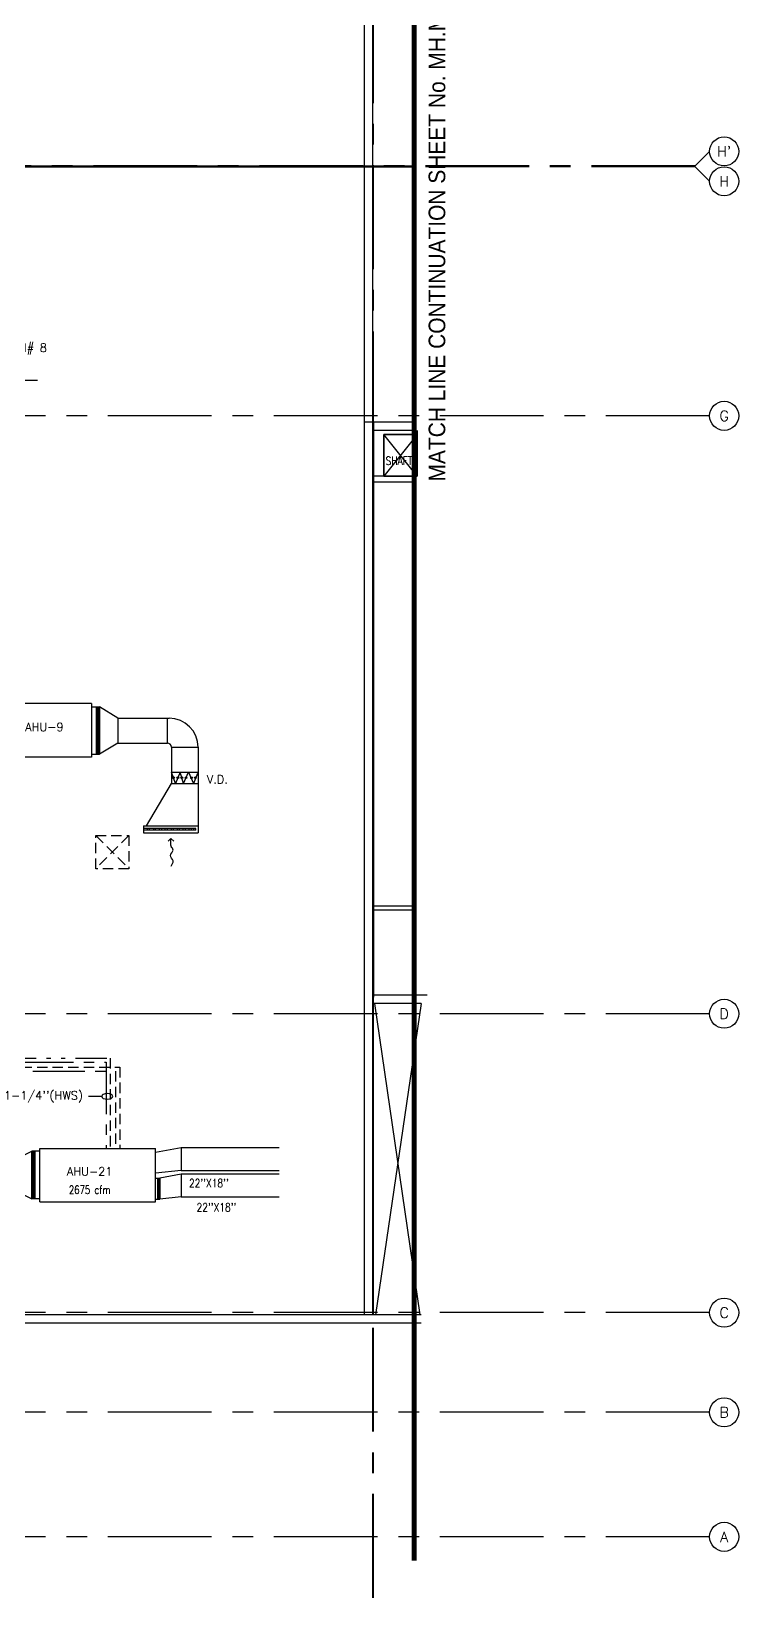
# Model space of a CAD drawing. Extents: x 88808.2 to 88901.9, y 39921.6 to 40000.1.
# Drawn here: x 88884.82 to 88901.86, y 39921.62 to 39959.34 of the extents above; entities that cross this region are included whole.
import ezdxf
from ezdxf.enums import TextEntityAlignment as Align

# ---------------------------------------------------------------- set-up
doc = ezdxf.new("R2010")
doc.units = 0
doc.header["$MEASUREMENT"] = 0
for name, pattern in [('2DASHES', [1.7, 0.75, -0.25, 0.1, -0.25, 0.1, -0.25]), ('CENTER', [2, 1.25, -0.25, 0.25, -0.25]), ('CENTER2', [1.125, 0.75, -0.125, 0.125, -0.125]), ('CENTERX2', [4, 2.5, -0.5, 0.5, -0.5]), ('HIDDEN', [0.375, 0.25, -0.125]), ('PHANTOM', [2.5, 1.25, -0.25, 0.25, -0.25, 0.25, -0.25])]:
    doc.linetypes.add(name, pattern=pattern)
for name, color, linetype in [('AX-CR', 7, 'CONTINUOUS'), ('AX-TXT', 6, 'CONTINUOUS'), ('AXES', 11, 'CENTERX2'), ('DOOR', 11, 'CONTINUOUS'), ('DOOR-NO', 5, 'CONTINUOUS'), ('DUCT', 6, 'CONTINUOUS'), ('EJ', 11, 'CONTINUOUS'), ('ELEV', 2, 'CONTINUOUS'), ('M-TEXT', 2, 'CONTINUOUS'), ('RM-NAME', 2, 'CONTINUOUS'), ('ROOF', 11, 'CONTINUOUS'), ('SAD', 6, 'CONTINUOUS'), ('SHAFT', 11, 'CONTINUOUS'), ('TXT1', 2, 'CONTINUOUS')]:
    doc.layers.add(name, color=color, linetype=linetype)
doc.styles.add('ROMANS', font='ROMANS.shx')
doc.styles.add('STYLE1', font='romanc.shx', dxfattribs={"height": 200})
doc.styles.add('TTXT', font='ARIAL.TTF', dxfattribs={"width": 0.6})

# ---------------------------------------------------------------- blocks, each defined once
blk = doc.blocks.new('AXR')
at = {"layer": 'AX-CR'}
blk.add_circle((350, 0), 350, dxfattribs=at)
at = {"layer": 'AX-TXT', "style": 'ROMANS'}
blk.add_attdef('AX', text='', height=250, dxfattribs=at).set_placement((350, 0), align=Align.MIDDLE)

msp = doc.modelspace()

# ---------------------------------------------------------------- hatches: boundary and pattern name
at = {"layer": 'DOOR-NO'}
h = msp.add_hatch(dxfattribs=at)
h.set_pattern_fill('ANSI37', color=11, scale=100, angle=180, style=0)
h.set_pattern_definition([(315, (88893.408154, 40090.886543), (-0.0088388347, -0.0088388348), []), (225, (88893.408154, 40090.886543), (-0.0088388347, 0.0088388348), [])])
h.paths.add_polyline_path([(88887.863, 39931.72), (88887.913, 39931.72), (88887.913, 39931.214), (88887.863, 39931.214)])

# ---------------------------------------------------------------- linework, layer by layer
at = {"layer": 'AX-CR'}
msp.add_circle((88901.514, 39926.08), 0.35, dxfattribs=at)
at = {"layer": 'AXES'}
for p, q in [((88893.046, 39921.615), (88893.046, 39999.078)), ((88893.066, 39921.615), (88893.066, 39999.078)), ((88900.814, 39956.1), (88876.97, 39956.1)), ((88900.814, 39956.1), (88901.164, 39956.45)), ((88900.814, 39956.08), (88876.97, 39956.08)), ((88900.814, 39956.08), (88901.164, 39955.73)), ((88901.164, 39950.08), (88876.97, 39950.08)), ((88901.164, 39935.68), (88876.97, 39935.68)), ((88901.164, 39928.48), (88876.97, 39928.48)), ((88901.164, 39926.08), (88854.848, 39926.08)), ((88901.164, 39923.08), (88876.97, 39923.08))]:
    msp.add_line(p, q, dxfattribs=at)
at = {"layer": 'DOOR', "color": 0, "linetype": 'Continuous'}
for p, q in [((88894.046, 39949.93), (88892.846, 39949.93)), ((88894.046, 39949.73), (88893.066, 39949.73))]:
    msp.add_line(p, q, dxfattribs=at)
at = {"layer": 'DOOR-NO', "color": 6}
for p, q in [((88886.272, 39943.148), (88883.482, 39943.148)), ((88886.272, 39943.148), (88886.272, 39941.858)), ((88886.272, 39943.148), (88886.272, 39941.858)), ((88886.272, 39941.858), (88883.482, 39941.858)), ((88885.023, 39931.147), (88885.023, 39932.437)), ((88885.023, 39931.147), (88885.023, 39932.437)), ((88885.023, 39932.437), (88887.813, 39932.437)), ((88887.813, 39931.147), (88887.813, 39932.437)), ((88885.023, 39931.147), (88887.813, 39931.147))]:
    msp.add_line(p, q, dxfattribs=at)
at = {"layer": 'DOOR-NO', "color": 3}
for p, q in [((88886.385, 39943.07), (88886.385, 39941.928)), ((88886.416, 39943.07), (88886.416, 39941.928)), ((88886.434, 39943.07), (88886.434, 39941.928)), ((88886.461, 39943.07), (88886.461, 39941.928)), ((88884.834, 39931.225), (88884.834, 39932.368)), ((88884.861, 39931.225), (88884.861, 39932.368)), ((88884.879, 39931.225), (88884.879, 39932.368)), ((88884.911, 39931.225), (88884.911, 39932.368)), ((88887.863, 39931.72), (88887.863, 39931.214)), ((88887.913, 39931.72), (88887.913, 39931.214))]:
    msp.add_line(p, q, dxfattribs=at)
at = {"layer": 'DOOR-NO', "color": 6, "linetype": '2DASHES'}
msp.add_line((88867.186, 39934.611), (88886.719, 39934.611), dxfattribs=at)
at = {"layer": 'DOOR-NO', "color": 6, "linetype": 'HIDDEN'}
msp.add_line((88886.719, 39934.611), (88886.719, 39932.437), dxfattribs=at)
at = {"layer": 'DOOR-NO', "color": 5, "linetype": 'CENTER'}
msp.add_line((88866.857, 39934.295), (88886.85, 39934.295), dxfattribs=at)
at = {"layer": 'DOOR-NO', "color": 10, "linetype": 'HIDDEN'}
for p, q in [((88866.957, 39934.395), (88886.95, 39934.395)), ((88886.95, 39934.395), (88886.95, 39932.437))]:
    msp.add_line(p, q, dxfattribs=at)
at = {"layer": 'DOOR-NO', "color": 2, "linetype": 'PHANTOM'}
for p, q in [((88867.086, 39934.511), (88886.619, 39934.511)), ((88886.619, 39934.511), (88886.619, 39932.437))]:
    msp.add_line(p, q, dxfattribs=at)
at = {"layer": 'DOOR-NO', "color": 5, "linetype": 'HIDDEN'}
msp.add_line((88886.85, 39934.295), (88886.85, 39932.437), dxfattribs=at)
at = {"layer": 'DOOR-NO', "color": 4}
msp.add_line((88886.515, 39933.689), (88886.197, 39933.689), dxfattribs=at)
at = {"layer": 'DOOR-NO', "color": 4, "extrusion": (0, 0, -1)}
msp.add_ellipse((88886.648, 39933.689), major_axis=(0.133, 0), ratio=0.5, start_param=3.141593, end_param=9.424778, dxfattribs=at)
at = {"layer": 'DUCT', "color": 11}
msp.add_line((88883.483, 39950.942), (88884.971, 39950.942), dxfattribs=at)
at = {"layer": 'DUCT'}
for p, q in [((88886.272, 39943.07), (88886.461, 39943.07)), ((88886.906, 39942.799), (88886.461, 39943.07)), ((88886.906, 39942.799), (88888.138, 39942.799)), ((88886.906, 39942.799), (88886.906, 39942.199)), ((88888.097, 39942.405), (88888.097, 39942.799)), ((88886.906, 39942.199), (88886.461, 39941.928)), ((88886.906, 39942.199), (88888.097, 39942.199)), ((88888.097, 39942.199), (88888.097, 39942.405)), ((88886.272, 39941.928), (88886.461, 39941.928)), ((88888.197, 39942.099), (88888.838, 39942.099)), ((88888.197, 39942.099), (88888.197, 39941.224)), ((88888.838, 39942.099), (88888.838, 39940.453)), ((88887.598, 39940.209), (88888.197, 39941.224)), ((88888.838, 39941.224), (88888.838, 39940.038)), ((88887.521, 39940.209), (88888.838, 39940.209)), ((88887.521, 39940.209), (88887.521, 39940.038)), ((88887.521, 39940.038), (88888.838, 39940.038)), ((88888.179, 39939.899), (88888.12, 39939.84)), ((88888.179, 39939.735), (88888.179, 39939.899)), ((88888.179, 39939.899), (88888.25, 39939.834)), ((88888.655, 39940.209), (88888.74, 39940.209)), ((88888.74, 39940.209), (88888.773, 39940.209)), ((88884.323, 39932.121), (88884.834, 39932.368)), ((88885.023, 39932.368), (88884.834, 39932.368)), ((88887.813, 39931.72), (88887.913, 39931.72)), ((88884.323, 39931.471), (88884.834, 39931.225)), ((88885.023, 39931.225), (88884.834, 39931.225)), ((88887.813, 39931.214), (88887.913, 39931.214)), ((88888.427, 39931.267), (88887.913, 39931.214))]:
    msp.add_line(p, q, dxfattribs=at)
at = {"layer": 'DUCT', "color": 3}
for p, q in [((88888.197, 39941.501), (88888.838, 39941.501)), ((88888.294, 39941.224), (88888.2, 39941.501)), ((88888.404, 39941.501), (88888.294, 39941.224)), ((88888.486, 39941.224), (88888.404, 39941.501)), ((88888.486, 39941.224), (88888.608, 39941.501)), ((88888.608, 39941.501), (88888.726, 39941.222)), ((88888.824, 39941.462), (88888.726, 39941.222)), ((88888.197, 39941.224), (88888.838, 39941.224)), ((88888.197, 39941.224), (88888.712, 39941.224)), ((88887.616, 39940.102), (88887.616, 39940.145)), ((88887.663, 39940.102), (88887.663, 39940.145)), ((88887.764, 39940.145), (88887.764, 39940.102)), ((88887.809, 39940.102), (88887.809, 39940.145)), ((88887.908, 39940.102), (88887.908, 39940.145)), ((88887.953, 39940.145), (88887.953, 39940.102)), ((88888.047, 39940.102), (88888.047, 39940.145)), ((88888.099, 39940.102), (88888.099, 39940.145)), ((88888.194, 39940.102), (88888.194, 39940.145)), ((88888.244, 39940.102), (88888.244, 39940.145)), ((88888.339, 39940.102), (88888.339, 39940.145)), ((88888.386, 39940.102), (88888.386, 39940.145)), ((88888.482, 39940.102), (88888.482, 39940.145)), ((88888.532, 39940.102), (88888.532, 39940.145)), ((88888.626, 39940.102), (88888.626, 39940.145)), ((88888.675, 39940.102), (88888.675, 39940.145)), ((88888.735, 39940.102), (88888.735, 39940.145)), ((88888.784, 39940.102), (88888.784, 39940.145))]:
    msp.add_line(p, q, dxfattribs=at)
at = {"layer": 'DUCT', "color": 3, "linetype": 'HIDDEN', "ltscale": 450}
for p, q in [((88888.784, 39940.145), (88887.521, 39940.145)), ((88888.784, 39940.102), (88887.521, 39940.102))]:
    msp.add_line(p, q, dxfattribs=at)
at = {"layer": 'DUCT', "linetype": 'ByBlock'}
for p, q in [((88888.427, 39932.451), (88887.813, 39932.335)), ((88888.427, 39932.451), (88888.427, 39931.901)), ((88890.789, 39932.451), (88888.427, 39932.451)), ((88888.427, 39931.901), (88887.813, 39931.837)), ((88888.427, 39931.817), (88887.913, 39931.72)), ((88888.427, 39931.901), (88890.789, 39931.901)), ((88888.427, 39931.817), (88888.427, 39931.267)), ((88890.789, 39931.817), (88888.427, 39931.817)), ((88888.427, 39931.267), (88890.789, 39931.267))]:
    msp.add_line(p, q, dxfattribs=at)
at = {"layer": 'DUCT'}
for centre, major_axis, start_param, end_param in [((88888.138, 39942.099), (-0.495, 0.495), 3.926991, 5.497787), ((88888.097, 39942.099), (0.0707, 0.0707), 5.497787, 7.068583), ((88888.218, 39939.735), (0.0272, 0.0272), 2.356194, 3.057779)]:
    msp.add_ellipse(centre, major_axis=major_axis, ratio=1, start_param=start_param, end_param=end_param, dxfattribs=at)
at = {"layer": 'DUCT', "color": 3}
for centre, major_axis, start_param, end_param in [((88888.247, 39941.363), (0.0151, 0.0151), 5.497787, 11.780972), ((88888.349, 39941.363), (0.0151, 0.0151), 5.497787, 11.780972), ((88888.445, 39941.363), (0.0151, 0.0151), 5.497787, 11.780972), ((88888.547, 39941.363), (0.0151, 0.0151), 5.497787, 11.780972), ((88888.681, 39941.363), (0.0151, 0.0151), 5.497787, 11.780972), ((88888.772, 39941.363), (-0.0151, 0.0151), 3.926991, 10.210176)]:
    msp.add_ellipse(centre, major_axis=major_axis, ratio=1, start_param=start_param, end_param=end_param, dxfattribs=at)
at = {"layer": 'DUCT'}
msp.add_open_spline([(88888.185, 39939.238), (88888.214, 39939.28), (88888.273, 39939.366), (88888.122, 39939.491), (88888.268, 39939.608), (88888.214, 39939.679), (88888.188, 39939.71)], degree=3, knots=[0, 0, 0, 0, 347.989009, 719.951291, 1079.148431, 1350.181819, 1350.181819, 1350.181819, 1350.181819], dxfattribs=at)
at = {"layer": 'EJ'}
for p, q in [((88818.48, 39956.1), (88894.046, 39956.1)), ((88818.48, 39956.08), (88894.046, 39956.08)), ((88893.046, 39936.08), (88893.046, 39949.93)), ((88893.046, 39936.08), (88893.046, 39938.18)), ((88893.066, 39936.08), (88893.066, 39938.18))]:
    msp.add_line(p, q, dxfattribs=at)
at = {"layer": 'ELEV', "linetype": 'CENTER2', "const_width": 0.12}
msp.add_lwpolyline([(88894.046, 39922.508), (88894.046, 39998.579)], dxfattribs=at)
at = {"layer": 'ROOF'}
for p, q in [((88893.046, 39928.43), (88893.046, 39987.55)), ((88892.846, 39928.43), (88892.846, 39987.35)), ((88893.066, 39949.93), (88893.066, 39936.08)), ((88893.066, 39938.28), (88894.046, 39938.28)), ((88893.066, 39938.18), (88894.046, 39938.18)), ((88893.066, 39928.43), (88893.066, 39936.13)), ((88894.361, 39936.13), (88893.066, 39936.13)), ((88894.211, 39935.93), (88893.066, 39935.93))]:
    msp.add_line(p, q, dxfattribs=at)
at = {"layer": 'ROOF', "color": 0, "linetype": 'Continuous'}
for p, q in [((88894.211, 39928.43), (88860.77, 39928.43)), ((88894.211, 39928.23), (88860.77, 39928.23))]:
    msp.add_line(p, q, dxfattribs=at)
at = {"layer": 'SHAFT', "linetype": 'ByBlock'}
for p, q in [((88894.116, 39949.63), (88893.316, 39948.63)), ((88894.116, 39948.63), (88893.316, 39949.63))]:
    msp.add_line(p, q, dxfattribs=at)
at = {"layer": 'SHAFT', "linetype": 'HIDDEN'}
for p, q in [((88886.37, 39939.97), (88887.17, 39939.17)), ((88887.17, 39939.97), (88886.37, 39939.17)), ((88886.37, 39939.97), (88887.17, 39939.97)), ((88886.37, 39939.17), (88886.37, 39939.97)), ((88887.17, 39939.97), (88887.17, 39939.17)), ((88887.17, 39939.17), (88886.37, 39939.17))]:
    msp.add_line(p, q, dxfattribs=at)
at = {"layer": 'SHAFT'}
for p, q in [((88893.086, 39935.93), (88894.182, 39928.43)), ((88894.211, 39935.93), (88893.115, 39928.43))]:
    msp.add_line(p, q, dxfattribs=at)
at = {"layer": 'SHAFT', "color": 7, "linetype": 'Continuous'}
for points in [[(88894.116, 39949.73), (88894.116, 39948.63), (88893.066, 39948.63)], [(88894.046, 39948.48), (88893.066, 39948.48)]]:
    msp.add_lwpolyline(points, dxfattribs=at)
at = {"layer": 'SHAFT', "linetype": 'ByBlock'}
msp.add_lwpolyline([(88894.116, 39949.63), (88893.316, 39949.63), (88893.316, 39948.63), (88894.116, 39948.63)], close=True, dxfattribs=at)
msp.add_lwpolyline([(88894.116, 39949.63), (88893.316, 39949.63), (88893.316, 39948.63), (88894.116, 39948.63)], close=True, dxfattribs=at)
at = {"layer": 'SHAFT', "linetype": 'ByBlock', "ltscale": 0.3}
msp.add_lwpolyline([(88894.116, 39948.63), (88893.316, 39948.63), (88893.316, 39949.63), (88894.116, 39949.63)], close=True, dxfattribs=at)

# ---------------------------------------------------------------- block references
at = {"layer": 'AXES', "xscale": 0.001, "yscale": 0.001, "zscale": 0.001}
for p, values in [((88901.164, 39956.45), {'AX': "H'"}), ((88901.164, 39955.73), {'AX': 'H'}), ((88901.164, 39950.08), {'AX': 'G'}), ((88901.164, 39935.68), {'AX': 'D'}), ((88901.164, 39928.48), {'AX': 'C'}), ((88901.164, 39923.08), {'AX': 'A'})]:
    msp.add_blockref('AXR', p, dxfattribs=at).add_auto_attribs(values)

# ---------------------------------------------------------------- texts
at = {"layer": 'AX-TXT', "style": 'ROMANS'}
msp.add_attdef('B', text='1', height=0.25, dxfattribs=at).set_placement((88901.514, 39926.08), align=Align.MIDDLE)
at = {"layer": 'M-TEXT', "style": 'ROMANS'}
for s, width, p in [("22''X18''", 0.8, (88888.618, 39931.5)), ('2675 cfm', 0.75, (88885.724, 39931.34)), ("22''X18''", 0.8, (88888.801, 39930.916))]:
    msp.add_text(s, height=0.2, dxfattribs=dict(at, width=width)).set_placement(p)
at = {"layer": 'RM-NAME', "style": 'ROMANS', "width": 1}
for s, p in [('EX.FAN# 8', (88884.493, 39951.707)), ('AHU-9', (88885.134, 39942.586)), ("1-1/4''(HWS)", (88885.111, 39933.698)), ('AHU-21', (88886.225, 39931.882))]:
    msp.add_text(s, height=0.2, dxfattribs=at).set_placement(p, align=Align.MIDDLE)
at = {"layer": 'SAD', "color": 2, "style": 'STYLE1', "width": 1}
msp.add_text('V.D.', height=0.2, dxfattribs=at).set_placement((88889.05, 39941.225))
at = {"layer": 'SHAFT', "linetype": 'ByBlock', "style": 'ROMANS', "width": 0.8}
msp.add_text('SHAFT', height=0.2, dxfattribs=at).set_placement((88893.678, 39948.998), align=Align.MIDDLE)
at = {"layer": 'TXT1', "color": 6, "style": 'TTXT', "width": 0.9}
msp.add_text('MATCH LINE CONTINUATION SHEET No. MH.M.021', height=0.40118, rotation=90, dxfattribs=at).set_placement((88894.794, 39948.499))

doc.saveas('drawing.dxf')
